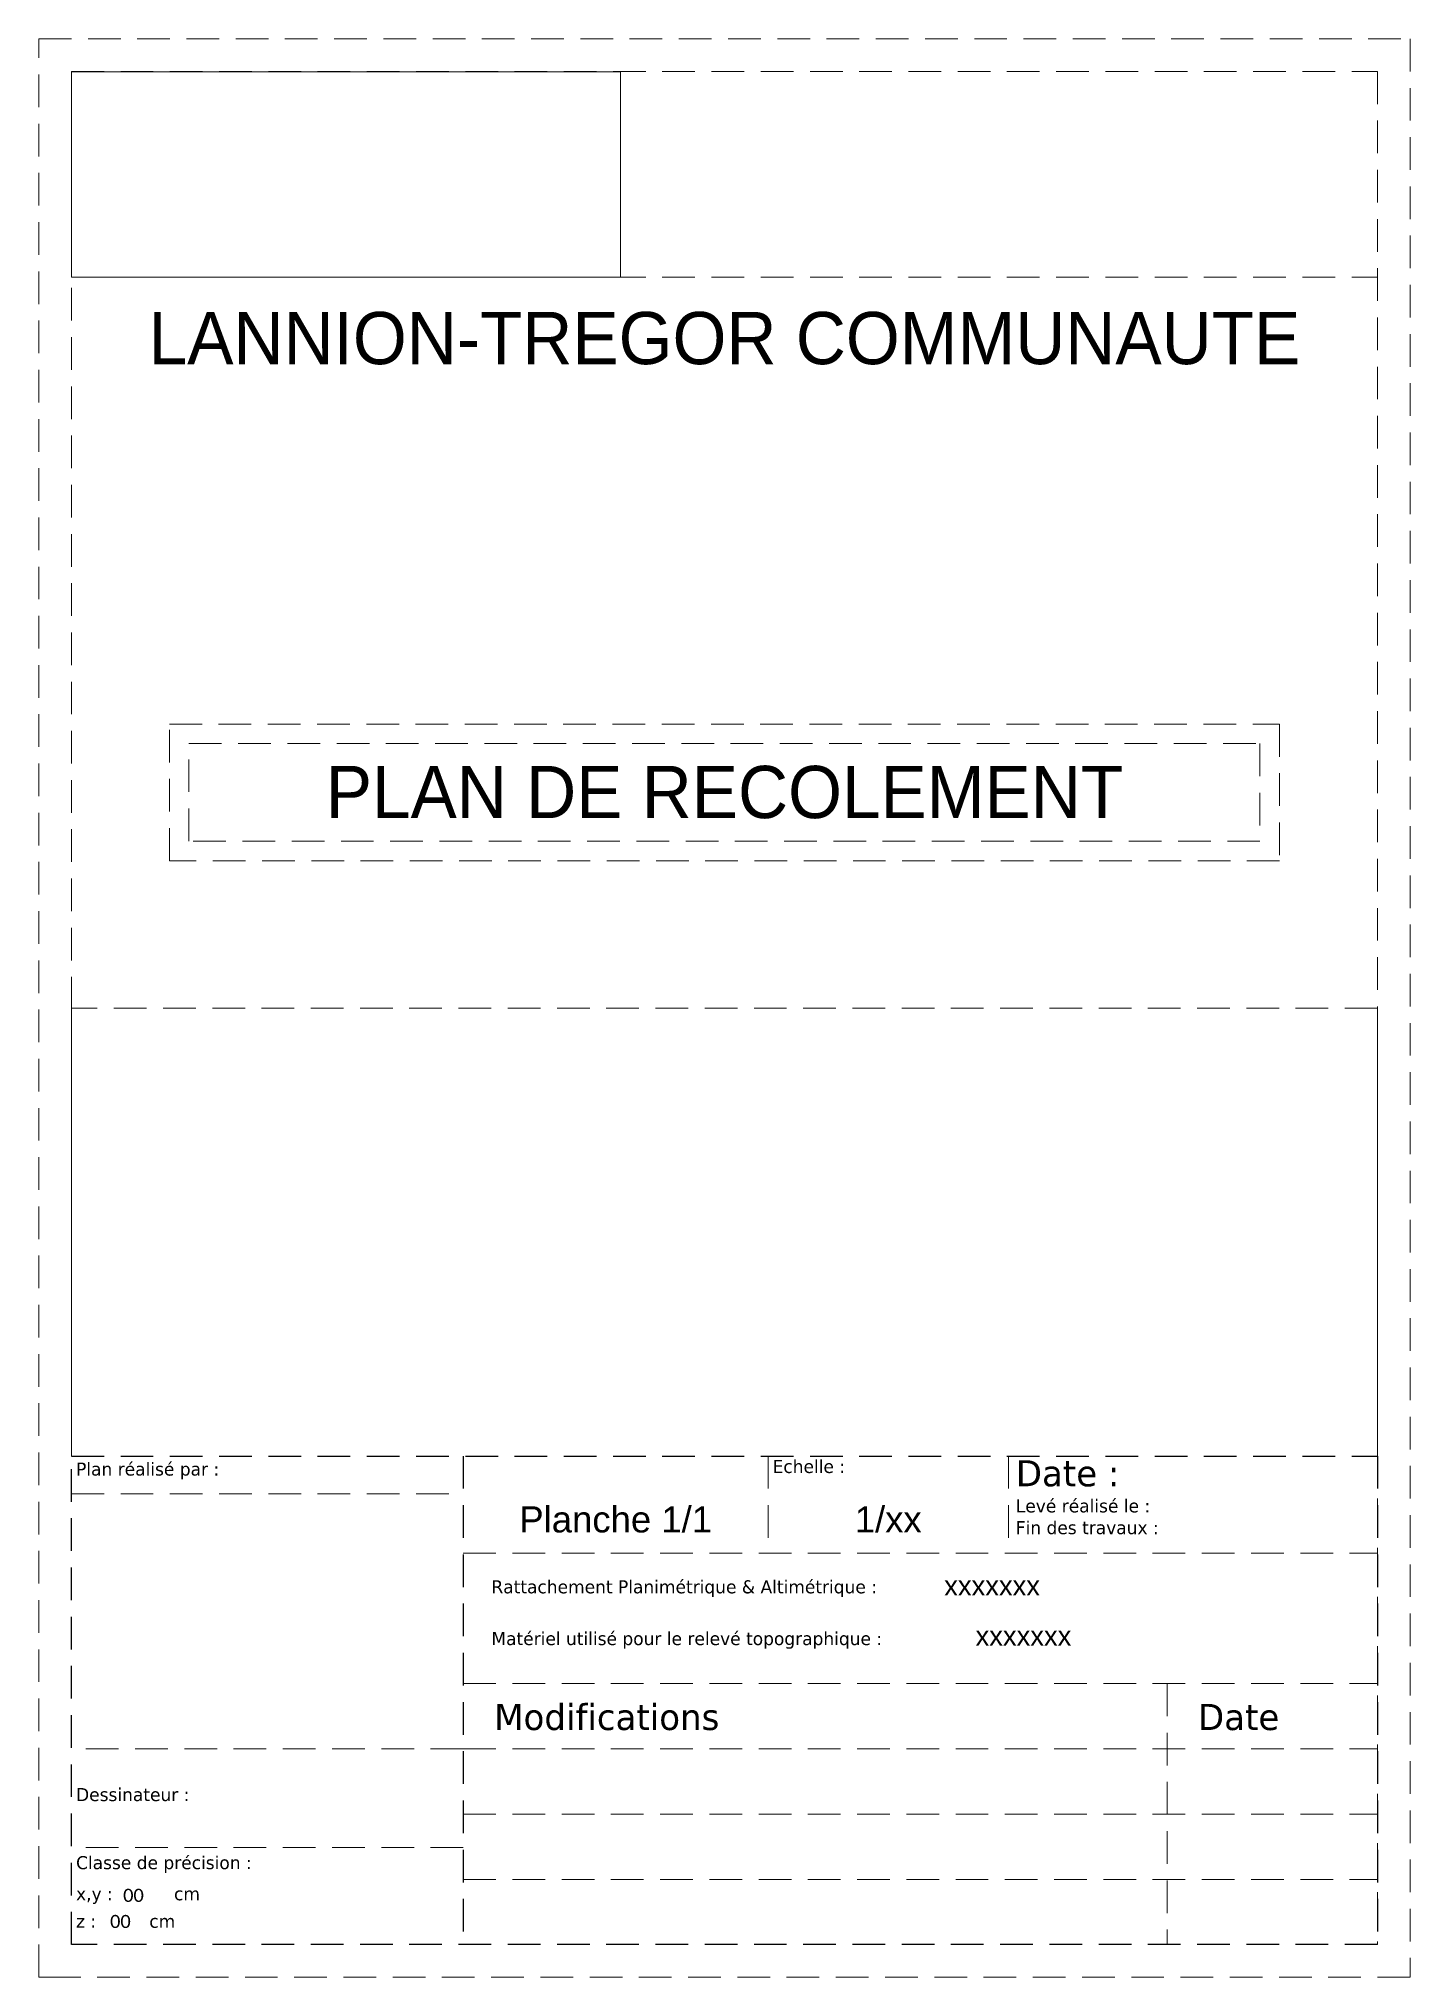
# Model space of a CAD drawing. Header units: inches. Extents: x 360 to 368.3, y 101.5 to 113.2.
import ezdxf
from ezdxf.enums import TextEntityAlignment as Align

# ---------------------------------------------------------------- set-up
doc = ezdxf.new("R2010")
doc.units = ezdxf.units.IN
doc.header["$LTSCALE"] = 2
doc.linetypes.add('Socle_Continu', pattern=[2.5, 2.5, 0])
doc.layers.add('CARTO_SCI', color=7, linetype='Socle_Continu', lineweight=13)
doc.styles.add('arial', font='arial.ttf')
doc.styles.add('Arial 250 Petit', font='arial.ttf', dxfattribs={"width": 0.95, "height": 0.5})
doc.styles.add('Legend', font='calibri.ttf')
doc.styles.add('MtXpl_Verdana', font='verdana.ttf')
picture_1 = doc.add_image_def('image1.jpg', size_in_pixel=(1286, 481))

# ---------------------------------------------------------------- blocks, each defined once
blk = doc.blocks.new('cartouche')
at = {"layer": 'CARTO_SCI'}
for p, q in [((210.58, 297.45), (210.58, 294.45)), ((210.58, 0.45), (210.58, 3.45)), ((0.58, 0.45), (3.58, 0.45))]:
    blk.add_line(p, q, dxfattribs=at)
at = {"layer": 'CARTO_SCI', "color": 0}
for points in [[(0.58, 297.45), (210.58, 297.45), (210.58, 0.45), (0.58, 0.45)], [(5.58, 292.45), (205.58, 292.45), (205.58, 5.45), (5.58, 5.45)], [(5.58, 80.31), (205.58, 80.31), (205.58, 148.95), (5.58, 148.95)]]:
    blk.add_lwpolyline(points, close=True, dxfattribs=at)
at = {"layer": 'CARTO_SCI', "flags": 128}
for points in [[(5.58, 292.45), (205.58, 292.45)], [(5.58, 260.93), (205.58, 260.93)], [(65.58, 80.31), (65.58, 65.45)], [(112.25, 80.31), (112.25, 65.45)], [(149.05, 80.31), (149.05, 65.45)], [(5.58, 74.51), (65.58, 74.51)], [(65.58, 65.45), (205.58, 65.45)], [(65.58, 45.45), (205.58, 45.45)], [(173.36, 45.45), (173.36, 5.45)], [(65.58, 35.45), (5.58, 35.45)], [(65.58, 35.45), (205.58, 35.45)], [(65.58, 25.45), (205.58, 25.45)], [(65.58, 20.32), (5.58, 20.32)], [(65.58, 15.45), (205.58, 15.45)]]:
    blk.add_lwpolyline(points, dxfattribs=at)
at = {"layer": 'CARTO_SCI'}
for points in [[(20.58, 192.46), (190.58, 192.46), (190.58, 171.51), (20.58, 171.51)], [(23.58, 189.46), (187.58, 189.46), (187.58, 174.51), (23.58, 174.51)]]:
    blk.add_lwpolyline(points, close=True, dxfattribs=at)
at = {"layer": 'CARTO_SCI', "lineweight": 25}
blk.add_lwpolyline([(5.58, 80.31), (205.58, 80.31), (205.58, 5.45), (5.58, 5.45)], close=True, dxfattribs=at)
at = {"layer": 'CARTO_SCI', "lineweight": 25, "flags": 128}
blk.add_lwpolyline([(65.58, 80.31), (65.58, 5.45)], dxfattribs=at)
at = {"layer": 'CARTO_SCI', "linetype": 'Socle_Continu', "style": 'MtXpl_Verdana', "width": 0.95}
for s, p in [('Rattachement Planimétrique & Altimétrique :', (69.89, 59.27)), ('Matériel utilisé pour le relevé topographique :', (69.89, 51.34))]:
    blk.add_text(s, height=2, dxfattribs=at).set_placement(p)
at = {"layer": 'CARTO_SCI', "color": 0, "char_height": 8, "attachment_point": 5, "style": 'Arial 250 Petit'}
for s, insert in [('LANNION-TREGOR COMMUNAUTE', (105.58, 251.54)), ('PLAN DE RECOLEMENT', (105.58, 181.99))]:
    blk.add_mtext_dynamic_manual_height_columns(s, width=200, gutter_width=2.5, heights=[0], dxfattribs=dict(at, insert=insert))
at = {"layer": 'CARTO_SCI', "attachment_point": 1, "style": 'Arial 250 Petit'}
for s, width, insert, char_height in [('{\\fVerdana|b0|i0|c0|p34;Plan réalisé par :}', 59.2964, (6.29, 79.31), 2), ('{\\fVerdana|b0|i0|c0|p34;Echelle :}', 59.2964, (112.95, 79.71), 2), ('{\\fVerdana|b0|i0|c0|p34;\\H2x;Date :}', 59.2964, (150.19, 79.67), 2), ('{\\fVerdana|b0|i0|c0|p34;Levé réalisé le :\\PFin des travaux :}', 59.2964, (150.19, 73.67), 2), ('{\\fVerdana|b0|i0|c0|p34;Modifications}', 45.9631, (70.31, 42.33), 4), ('{\\fVerdana|b0|i0|c0|p34;Date}', 45.9631, (178.08, 42.33), 4), ('{\\fVerdana|b0|i0|c0|p34;Dessinateur :}', 59.2964, (6.29, 29.44), 2), ('{\\fVerdana|b0|i0|c0|p34;Classe de précision :}', 59.2964, (6.29, 19.01), 2), ('{\\fVerdana|b0|i0|c0|p34;x,y :}', 59.2964, (6.29, 14.24), 2), ('{\\fVerdana|b0|i0|c0|p34;cm}', 59.2964, (21.29, 14.24), 2), ('{\\fVerdana|b0|i0|c0|p34;z :}', 59.2964, (6.29, 10.04), 2), ('{\\fVerdana|b0|i0|c0|p34;cm}', 59.2964, (17.5, 10.03), 2)]:
    blk.add_mtext_dynamic_manual_height_columns(s, width=width, gutter_width=2.5, heights=[0], dxfattribs=dict(at, insert=insert, char_height=char_height))
at = {"layer": 'CARTO_SCI', "style": 'arial'}
for tag, height, flags, p in [('ID', 4, 1, (21.22, 332)), ('NATURE', 4, 1, (21.22, 324)), ('FAMILLE', 4, 1, (21.22, 316)), ('CALQUE', 4, 1, (21.22, 308)), ('DESSINATEUR', 3, 8, (35.58, 26.71))]:
    blk.add_attdef(tag, text='', height=height, dxfattribs=dict(at, flags=flags)).set_placement(p, align=Align.CENTER)
for tag, height, p in [('ENTREPRISE_TRAV', 4, (174.36, 275.5)), ('COMMUNE', 8, (105.58, 222.1)), ('NOM_CHANTIER', 8, (105.58, 200.39)), ('TYPE_RESEAUX', 6, (105.58, 154.94)), ('NUM_PLAN', 4, (88.92, 68.6)), ('ECHELLE', 4, (130.65, 68.6)), ('RATTACHEMENT', 3, (146.56, 58.94)), ('MATERIEL_DE_LEVE', 3, (151.36, 51.25)), ('DATE_MODIF_1', 2, (189.47, 26.71)), ('DATE_MODIF_2', 2, (189.47, 16.71)), ('DATE_MODIF_3', 2, (189.47, 6.71))]:
    blk.add_attdef(tag, text='', height=height, dxfattribs=at).set_placement(p, align=Align.CENTER)
at = {"layer": 'CARTO_SCI'}
for tag, p, height, style in [('DATE_PLAN', (168.37, 75.62), 4, 'arial'), ('DATE_LEVE', (171.96, 71.5), 2, 'arial'), ('DATE_FIN_DE_TRAVAUX', (173.46, 68), 2, 'arial'), ('MODIFICATION_1', (67.22, 26.71), 2, 'arial'), ('MODIFICATION_2', (67.22, 16.71), 2, 'arial'), ('PLANI', (13.5, 12), 2, 'Legend'), ('ALTI', (11.5, 8), 2, 'Legend'), ('MODIFICATION_3', (67.22, 6.71), 2, 'arial')]:
    blk.add_attdef(tag, p, '', height=height, dxfattribs=dict(at, style=style))
at = {"layer": 'CARTO_SCI', "linetype": 'Socle_Continu'}
image = blk.add_image(picture_1, insert=(5.58, 260.93), size_in_units=(84.08, 31.45), dxfattribs=at)
image.dxf.flags = 7

msp = doc.modelspace()

# ---------------------------------------------------------------- block references
at = {"layer": 'CARTO_SCI', "xscale": 0.03937007874015748, "yscale": 0.03937007874015748, "zscale": 0.03937007874015748}
msp.add_blockref('cartouche', (360, 101.5), dxfattribs=at).add_auto_attribs({'NUM_PLAN': 'Planche 1/1', 'ECHELLE': '1/xx', 'RATTACHEMENT': 'xxxxxxx', 'MATERIEL_DE_LEVE': 'xxxxxxx', 'PLANI': '00', 'ALTI': '00'})

doc.saveas('drawing.dxf')
